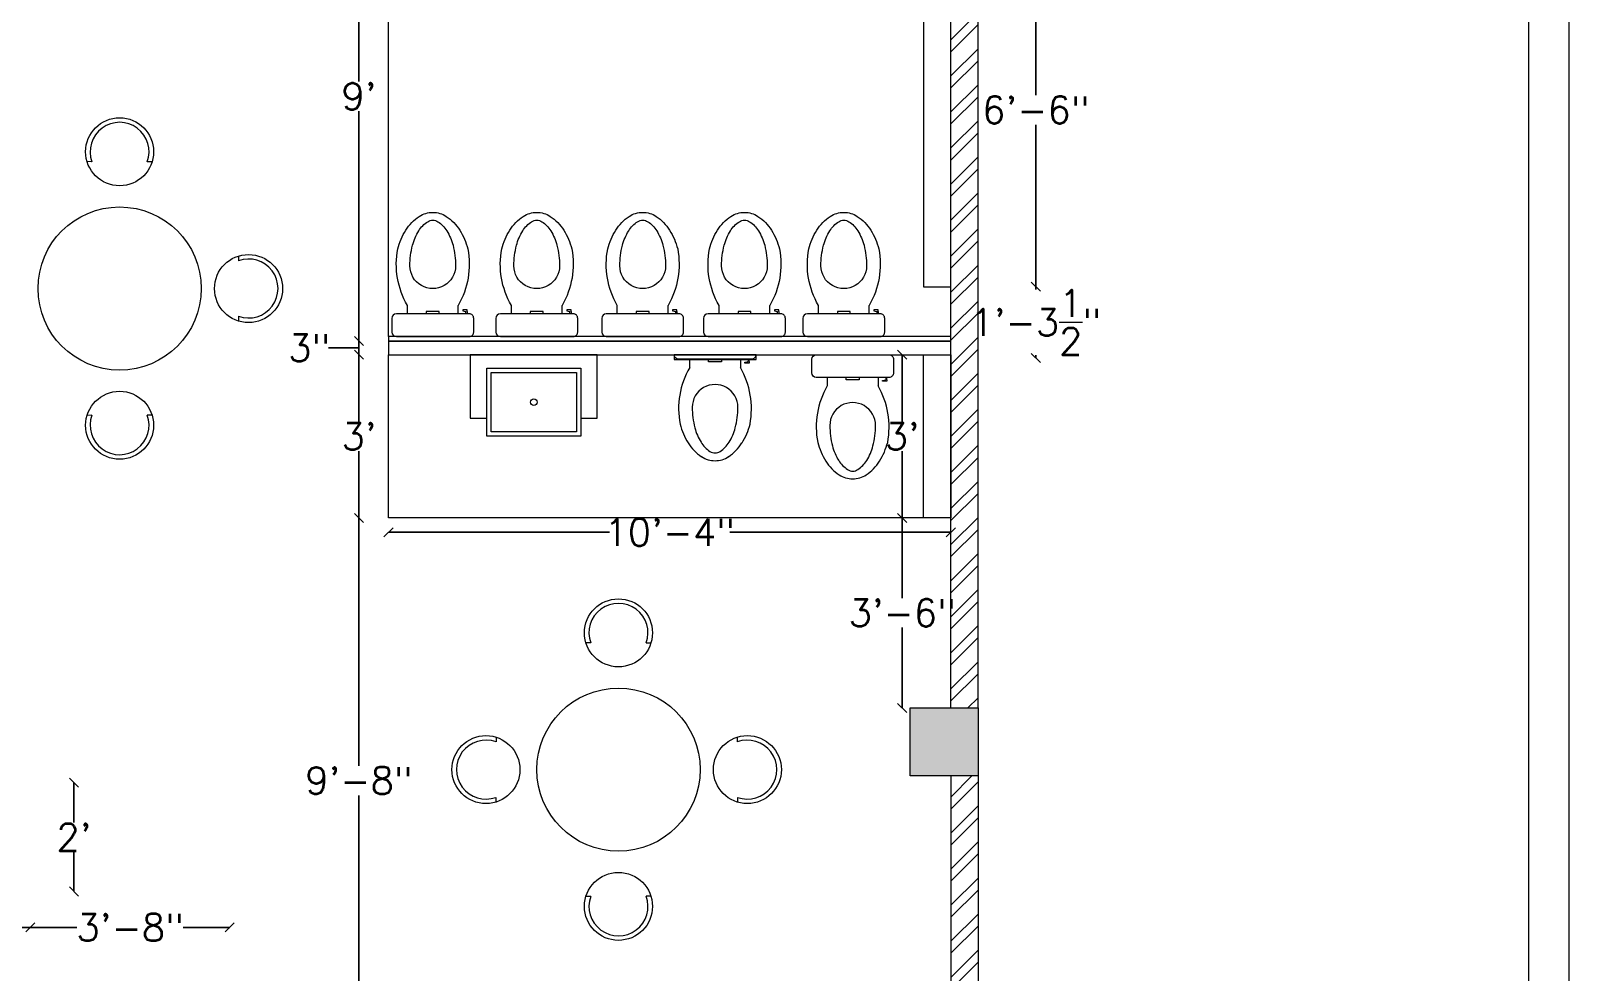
# Model space of a CAD drawing. Header units: inches. Extents: x 111501 to 134888, y 46021 to 52102.
# Drawn here: x 115113.6 to 115452.9, y 49091.1 to 49298.8 of the extents above; entities that cross this region are included whole.
import ezdxf

# ---------------------------------------------------------------- set-up
doc = ezdxf.new("R2010")
doc.units = ezdxf.units.IN
doc.header["$MEASUREMENT"] = 0
for name, color, linetype, lineweight in [('column', 252, 'Continuous', 9), ('dimension', 250, 'Continuous', 0), ('FURNITURE', 14, 'Continuous', 18), ('SHEET', 7, 'Continuous', 30), ('wall', 7, 'Continuous', 9)]:
    doc.layers.add(name, color=color, linetype=linetype, lineweight=lineweight)
doc.styles.get("Standard").update_dxf_attribs({"font": 'txt.shx', "height": 6})
doc.dimstyles.new('Standard$0', dxfattribs={"dimtxt": 4, "dimasz": 2, "dimexe": 0.125, "dimexo": 0.125, "dimgap": 0.25, "dimtad": 0, "dimtih": 1, "dimtoh": 1, "dimdec": 1, "dimlfac": -1, "dimzin": 0, "dimdsep": 46, "dimlunit": 4, "dimtxsty": 'Standard', "dimblk": 'OBLIQUE', "dimblk1": 'DOTSMALL', "dimblk2": 'DOTSMALL', "dimcen": 0, "dimse1": 1, "dimse2": 1, "dimadec": 0, "dimazin": 0, "dimtfac": 1, "dimtdec": 1, "dimtofl": 0, "dimtmove": 0, "dimatfit": 3, "dimfxl": 1, "dimtolj": 1, "dimtzin": 0, "dimarcsym": 0})

# ---------------------------------------------------------------- blocks, each defined once
blk = doc.blocks.new('EWC')
at = {"layer": 'FURNITURE'}
for p, q in [((120.3363, 285.8533), (120.3363, 285.9286)), ((120.3614, 285.9536), (120.7626, 285.9536)), ((120.7877, 285.9286), (120.7877, 285.8533)), ((120.7626, 285.8283), (120.3614, 285.8283)), ((120.4221, 285.8283), (120.4221, 285.7819)), ((120.7019, 285.8283), (120.7019, 285.7819))]:
    blk.add_line(p, q, dxfattribs=at)
at = {"layer": 'FURNITURE', "linetype": 'ByBlock'}
blk.add_line((120.3673, 285.9536), (120.7568, 285.9536), dxfattribs=at)
at = {"layer": 'FURNITURE', "linetype": 'Continuous'}
for p, q in [((120.5265, 285.8149), (120.5265, 285.8283)), ((120.5975, 285.8283), (120.5975, 285.8149)), ((120.5975, 285.8149), (120.5265, 285.8149))]:
    blk.add_line(p, q, dxfattribs=at)
for points in [[(120.7509, 285.815), (120.7509, 285.8283), (120.7451, 285.8283), (120.7451, 285.815)], [(120.7509, 285.815), (120.7509, 285.8067), (120.727, 285.8067), (120.727, 285.8122)], [(120.7429, 285.815), (120.7451, 285.815)]]:
    blk.add_lwpolyline(points, dxfattribs=at)
blk.add_arc((120.7262, 285.8625), 0.0503, 270.88806, 289.3392, dxfattribs=at)
at = {"layer": 'FURNITURE', "extrusion": (0, 0, -1)}
for centre, major_axis, start_param, end_param in [((120.3614, 285.9286), (-0.0177, -0.0177), 0.785398, 2.356194), ((120.7626, 285.9286), (-0.0177, -0.0177), 2.356194, 3.926991), ((120.3614, 285.8533), (-0.0177, 0.0177), 3.926991, 5.497787), ((120.7626, 285.8533), (-0.0177, 0.0177), 2.356194, 3.926991)]:
    blk.add_ellipse(centre, major_axis=major_axis, ratio=1, start_param=start_param, end_param=end_param, dxfattribs=at)
at = {"layer": 'FURNITURE'}
for centre, major_axis, start_param, end_param in [((120.8115, 285.5555), (-0.3185, -0.3185), -1.31209, -0.594747), ((120.3067, 285.5545), (-0.3225, 0.3225), 3.740911, 4.44905), ((120.562, 285.5634), (-0.0891, -0.0891), 2.356179, 5.497772), ((120.8876, 285.5634), (-0.3193, -0.3193), -0.785413, -0.532092), ((120.2364, 285.5634), (-0.3193, 0.3193), 3.673654, 3.926975), ((120.727, 285.5628), (-0.2614, 0.2614), 1.038704, 1.343982), ((120.727, 285.5218), (-0.202, 0.202), 1.038704, 1.343982), ((120.397, 285.5218), (-0.202, 0.202), 3.368376, 3.673654), ((120.397, 285.5628), (-0.2614, -0.2614), 1.79758, 2.102858), ((120.6257, 285.4994), (-0.1769, -0.1769), -0.226814, 0.200102), ((120.6257, 285.4585), (-0.1175, 0.1175), 1.343983, 1.770898), ((120.562, 285.3624), (-0.036, 0.036), 1.7709, 2.356179), ((120.562, 285.3624), (-0.036, 0.036), 2.35618, 2.941459), ((120.4983, 285.4585), (-0.1175, -0.1175), 1.370664, 1.797579), ((120.4983, 285.4994), (-0.1769, -0.1769), 1.370664, 1.797579), ((120.562, 285.4034), (-0.0954, 0.0954), 1.770899, 2.356178), ((120.562, 285.4034), (-0.0954, -0.0954), 0.785384, 1.370663)]:
    blk.add_ellipse(centre, major_axis=major_axis, ratio=1, start_param=start_param, end_param=end_param, dxfattribs=at)
blk = doc.blocks.new('A$C2699740B')
at = {"layer": 'FURNITURE'}
for p, q in [((1, 17.05), (1, 1)), ((1, 14.62), (2.86, 14.62)), ((1, 3.43), (2.86, 3.43))]:
    blk.add_line(p, q, dxfattribs=at)
at = {"layer": 'FURNITURE', "linetype": 'Continuous'}
for p, q in [((1, 10.45), (1.54, 10.45)), ((1.54, 10.45), (1.54, 7.61)), ((1.54, 7.61), (1, 7.61))]:
    blk.add_line(p, q, dxfattribs=at)
at = {"layer": 'FURNITURE'}
blk.add_lwpolyline([(0, 0), (1.02, 0), (1.02, 18.06), (0, 18.06)], close=True, dxfattribs=at)
at = {"layer": 'FURNITURE', "linetype": 'Continuous'}
for points in [[(1.53, 16.58), (1, 16.58), (1, 16.35), (1.53, 16.35)], [(1.53, 16.58), (1.87, 16.58), (1.87, 15.63), (1.65, 15.63)], [(1.53, 16.26), (1.53, 16.35)]]:
    blk.add_lwpolyline(points, dxfattribs=at)
blk.add_arc((-0.37, 15.59), 2.01, 0.8881, 19.3392, dxfattribs=at)
at = {"layer": 'FURNITURE', "extrusion": (0, 0, -1)}
for centre, start_param, end_param in [((0, 17.05), 2.356194, 3.926991), ((0, 1), 3.926991, 5.497787)]:
    blk.add_ellipse(centre, major_axis=(-0.709, -0.709), ratio=1, start_param=start_param, end_param=end_param, dxfattribs=at)
at = {"layer": 'FURNITURE'}
for centre, major_axis, start_param, end_param in [((11.95, -1.19), (-12.9, -12.9), 3.740911, 4.44905), ((11.6, 9.03), (3.56, -3.56), 2.356179, 5.497772), ((11.6, -4), (-12.77, -12.77), 3.673654, 3.926975), ((11.62, 2.43), (10.46, -10.46), 1.79758, 2.102858), ((14.16, 6.48), (7.07, -7.07), 1.370664, 1.797579), ((13.26, 2.43), (-8.08, -8.08), 3.368376, 3.673654), ((15.79, 6.48), (4.7, -4.7), 1.370664, 1.797579), ((18, 9.03), (3.81, -3.81), 0.785384, 1.370663), ((15.79, 11.57), (-4.7, -4.7), 1.343983, 1.770898), ((19.64, 9.03), (-1.44, -1.44), 2.35618, 2.941459), ((19.64, 9.03), (-1.44, -1.44), 1.7709, 2.356179), ((18, 9.03), (-3.81, -3.81), 1.770899, 2.356178), ((11.91, 19.01), (12.74, -12.74), -1.31209, -0.594747), ((11.6, 22.05), (12.77, -12.77), -0.785413, -0.532092), ((13.26, 15.63), (-8.08, -8.08), 1.038704, 1.343982), ((14.16, 11.57), (7.07, -7.07), -0.226814, 0.200102), ((11.62, 15.63), (-10.46, -10.46), 1.038704, 1.343982)]:
    blk.add_ellipse(centre, major_axis=major_axis, ratio=1, start_param=start_param, end_param=end_param, dxfattribs=at)
blk = doc.blocks.new('fgfdg')
at = {"layer": 'FURNITURE'}
for points in [[(9958.2, 25320.5), (9961.82, 25320.5), (9961.82, 25334.5), (9933.82, 25334.5), (9933.82, 25320.5), (9937.44, 25320.5)], [(9937.44, 25316.5), (9937.44, 25331.56), (9958.2, 25331.56), (9958.2, 25316.5), (9937.44, 25316.5), (9937.44, 25316.5)]]:
    blk.add_lwpolyline(points, dxfattribs=at)
blk.add_lwpolyline([(9938.44, 25317.5), (9938.44, 25330.56), (9957.2, 25330.56), (9957.2, 25317.5), (9938.44, 25317.5)], close=True, dxfattribs=at)
blk.add_circle((9947.82, 25324.03), 0.75, dxfattribs=at)
blk = doc.blocks.new('_Oblique')
at = {"color": 0, "linetype": 'ByBlock', "lineweight": -2}
blk.add_line((-0.5, -0.5), (0.5, 0.5), dxfattribs=at)
blk = doc.blocks.new('*D963')
at = {"layer": 'Defpoints', "color": 0, "lineweight": 5, "transparency": 16777216}
for p in [(115194.05, 49338.34), (115186, 49230.34), (115192.83, 49230.34)]:
    blk.add_point(p, dxfattribs=at)
at = {"layer": 'dimension', "color": 0, "lineweight": -2, "transparency": 16777216}
for p, q in [((115186, 49338.34), (115186, 49287.59)), ((115186, 49230.34), (115186, 49281.09))]:
    blk.add_line(p, q, dxfattribs=at)
at = {"layer": 'dimension', "color": 0, "lineweight": -2, "transparency": 16777216, "xscale": 2, "yscale": 2, "zscale": 2}
for p, rotation in [((115186, 49338.34), 90), ((115186, 49230.34), 270)]:
    blk.add_blockref('_Oblique', p, dxfattribs=dict(at, rotation=rotation))
at = {"layer": 'dimension', "color": 0, "lineweight": 5, "transparency": 16777216, "insert": (115186, 49284.34), "char_height": 6, "attachment_point": 5}
blk.add_mtext("\\A1;9'", dxfattribs=at)
blk = doc.blocks.new('_DOTSMALL')
at = {"color": 0, "linetype": 'ByBlock', "lineweight": -2, "const_width": 0.5}
blk.add_lwpolyline([(-0.0625, 0, 1), (0.0625, 0, 1)], format="xyb", close=True, dxfattribs=at)
blk = doc.blocks.new('*D964')
at = {"layer": 'Defpoints', "color": 0, "lineweight": 5, "transparency": 16777216}
for p in [(115192.83, 49230.34), (115186, 49227.34), (115193.25, 49227.34)]:
    blk.add_point(p, dxfattribs=at)
at = {"layer": 'dimension', "color": 0, "lineweight": -2, "transparency": 16777216}
for p, q in [((115186, 49230.34), (115186, 49227.34)), ((115179.75, 49228.84), (115179.25, 49228.84)), ((115186, 49228.84), (115179.75, 49228.84))]:
    blk.add_line(p, q, dxfattribs=at)
at = {"layer": 'dimension', "color": 0, "lineweight": -2, "transparency": 16777216, "xscale": 2, "yscale": 2, "zscale": 2}
for p, rotation in [((115186, 49230.34), 90), ((115186, 49227.34), 270)]:
    blk.add_blockref('_Oblique', p, dxfattribs=dict(at, rotation=rotation))
at = {"layer": 'dimension', "color": 0, "lineweight": 5, "transparency": 16777216, "insert": (115175, 49228.84), "char_height": 6, "attachment_point": 5}
blk.add_mtext('\\A1;3"', dxfattribs=at)
blk = doc.blocks.new('*D965')
at = {"layer": 'Defpoints', "color": 0, "lineweight": 5, "transparency": 16777216}
for p in [(115193.25, 49227.34), (115186, 49191.34), (115192.52, 49191.34)]:
    blk.add_point(p, dxfattribs=at)
at = {"layer": 'dimension', "color": 0, "lineweight": -2, "transparency": 16777216}
for p, q in [((115186, 49227.34), (115186, 49212.59)), ((115186, 49191.34), (115186, 49206.09))]:
    blk.add_line(p, q, dxfattribs=at)
at = {"layer": 'dimension', "color": 0, "lineweight": -2, "transparency": 16777216, "xscale": 2, "yscale": 2, "zscale": 2}
for p, rotation in [((115186, 49227.34), 90), ((115186, 49191.34), 270)]:
    blk.add_blockref('_Oblique', p, dxfattribs=dict(at, rotation=rotation))
at = {"layer": 'dimension', "color": 0, "lineweight": 5, "transparency": 16777216, "insert": (115186, 49209.34), "char_height": 6, "attachment_point": 5}
blk.add_mtext("\\A1;3'", dxfattribs=at)
blk = doc.blocks.new('*D967')
at = {"layer": 'Defpoints', "color": 0, "lineweight": 5, "transparency": 16777216}
for p in [(115316.52, 49227.34), (115305.79, 49191.34), (115316.52, 49191.34)]:
    blk.add_point(p, dxfattribs=at)
at = {"layer": 'dimension', "color": 0, "lineweight": -2, "transparency": 16777216}
for p, q in [((115305.79, 49227.34), (115305.79, 49212.59)), ((115305.79, 49191.34), (115305.79, 49206.09))]:
    blk.add_line(p, q, dxfattribs=at)
at = {"layer": 'dimension', "color": 0, "lineweight": -2, "transparency": 16777216, "xscale": 2, "yscale": 2, "zscale": 2}
for p, rotation in [((115305.79, 49227.34), 90), ((115305.79, 49191.34), 270)]:
    blk.add_blockref('_Oblique', p, dxfattribs=dict(at, rotation=rotation))
at = {"layer": 'dimension', "color": 0, "lineweight": 5, "transparency": 16777216, "insert": (115305.79, 49209.34), "char_height": 6, "attachment_point": 5}
blk.add_mtext("\\A1;3'", dxfattribs=at)
blk = doc.blocks.new('*D968')
at = {"layer": 'Defpoints', "color": 0, "lineweight": 5, "transparency": 16777216}
for p in [(115316.52, 49191.34), (115305.79, 49149.42), (115309.99, 49149.42)]:
    blk.add_point(p, dxfattribs=at)
at = {"layer": 'dimension', "color": 0, "lineweight": -2, "transparency": 16777216}
for p, q in [((115305.79, 49191.34), (115305.79, 49173.63)), ((115305.79, 49149.42), (115305.79, 49167.13))]:
    blk.add_line(p, q, dxfattribs=at)
at = {"layer": 'dimension', "color": 0, "lineweight": -2, "transparency": 16777216, "xscale": 2, "yscale": 2, "zscale": 2}
for p, rotation in [((115305.79, 49191.34), 90), ((115305.79, 49149.42), 270)]:
    blk.add_blockref('_Oblique', p, dxfattribs=dict(at, rotation=rotation))
at = {"layer": 'dimension', "color": 0, "lineweight": 5, "transparency": 16777216, "insert": (115305.79, 49170.38), "char_height": 6, "attachment_point": 5}
blk.add_mtext('\\A1;3\'-6"', dxfattribs=at)
blk = doc.blocks.new('*D969')
at = {"layer": 'Defpoints', "color": 0, "transparency": 16777216}
for p in [(115192.52, 49191.34), (115316.52, 49191.34), (115316.52, 49188.17)]:
    blk.add_point(p, dxfattribs=at)
at = {"layer": 'dimension', "color": 0, "lineweight": -2, "transparency": 16777216}
for p, q in [((115192.52, 49188.17), (115241.27, 49188.17)), ((115316.52, 49188.17), (115267.77, 49188.17))]:
    blk.add_line(p, q, dxfattribs=at)
at = {"layer": 'dimension', "color": 0, "lineweight": -2, "transparency": 16777216, "xscale": 2, "yscale": 2, "zscale": 2, "rotation": 180}
blk.add_blockref('_Oblique', (115192.52, 49188.17), dxfattribs=at)
at = {"layer": 'dimension', "color": 0, "lineweight": -2, "transparency": 16777216, "xscale": 2, "yscale": 2, "zscale": 2}
blk.add_blockref('_Oblique', (115316.52, 49188.17), dxfattribs=at)
at = {"layer": 'dimension', "color": 0, "lineweight": 5, "transparency": 16777216, "insert": (115254.52, 49188.17), "char_height": 6, "attachment_point": 5}
blk.add_mtext('\\A1;10\'-4"', dxfattribs=at)
blk = doc.blocks.new('*D984')
at = {"layer": 'Defpoints', "color": 0, "transparency": 16777216}
for p in [(115315.41, 49320.34), (115312.79, 49242.34), (115335.26, 49242.34)]:
    blk.add_point(p, dxfattribs=at)
at = {"layer": 'dimension', "color": 0, "lineweight": -2, "transparency": 16777216}
for p, q in [((115335.26, 49320.34), (115335.26, 49284.59)), ((115335.26, 49242.34), (115335.26, 49278.09))]:
    blk.add_line(p, q, dxfattribs=at)
at = {"layer": 'dimension', "color": 0, "lineweight": -2, "transparency": 16777216, "xscale": 2, "yscale": 2, "zscale": 2}
for p, rotation in [((115335.26, 49320.34), 90), ((115335.26, 49242.34), 270)]:
    blk.add_blockref('_Oblique', p, dxfattribs=dict(at, rotation=rotation))
at = {"layer": 'dimension', "color": 0, "lineweight": 5, "transparency": 16777216, "insert": (115335.26, 49281.34), "char_height": 6, "attachment_point": 5}
blk.add_mtext('\\A1;6\'-6"', dxfattribs=at)
blk = doc.blocks.new('*D986')
at = {"layer": 'Defpoints', "color": 0, "transparency": 16777216}
for p in [(115312.79, 49242.34), (115335.26, 49242.34), (115314.9, 49226.64)]:
    blk.add_point(p, dxfattribs=at)
at = {"layer": 'dimension', "color": 0, "lineweight": -2, "transparency": 16777216}
for p, q in [((115335.26, 49242.34), (115335.26, 49241.74)), ((115335.26, 49226.64), (115335.26, 49227.24))]:
    blk.add_line(p, q, dxfattribs=at)
at = {"layer": 'dimension', "color": 0, "lineweight": -2, "transparency": 16777216, "xscale": 2, "yscale": 2, "zscale": 2}
for p, rotation in [((115335.26, 49242.34), 90), ((115335.26, 49226.64), 270)]:
    blk.add_blockref('_Oblique', p, dxfattribs=dict(at, rotation=rotation))
at = {"layer": 'dimension', "color": 0, "lineweight": 5, "transparency": 16777216, "insert": (115335.26, 49234.49), "char_height": 6, "attachment_point": 5}
blk.add_mtext('\\A1;1\'-3{\\H1.000000x;\\S1/2;}"', dxfattribs=at)
blk = doc.blocks.new('*D998')
at = {"layer": 'Defpoints', "color": 0, "transparency": 16777216}
for p in [(115113.52, 49132.92), (115113.52, 49108.92), (115123.14, 49108.92)]:
    blk.add_point(p, dxfattribs=at)
at = {"layer": 'dimension', "color": 0, "lineweight": -2, "transparency": 16777216}
for p, q in [((115123.14, 49132.92), (115123.14, 49124.17)), ((115123.14, 49108.92), (115123.14, 49117.67))]:
    blk.add_line(p, q, dxfattribs=at)
at = {"layer": 'dimension', "color": 0, "lineweight": -2, "transparency": 16777216, "xscale": 2, "yscale": 2, "zscale": 2}
for p, rotation in [((115123.14, 49132.92), 90), ((115123.14, 49108.92), 270)]:
    blk.add_blockref('_Oblique', p, dxfattribs=dict(at, rotation=rotation))
at = {"layer": 'dimension', "color": 0, "lineweight": 5, "transparency": 16777216, "insert": (115123.14, 49120.92), "char_height": 6, "attachment_point": 5}
blk.add_mtext("\\A1;2'", dxfattribs=at)
blk = doc.blocks.new('*D999')
at = {"layer": 'Defpoints', "color": 0, "transparency": 16777216}
for p in [(114966.52, 49108.92), (115113.52, 49108.92), (115113.52, 49101)]:
    blk.add_point(p, dxfattribs=at)
at = {"layer": 'dimension', "color": 0, "lineweight": -2, "transparency": 16777216}
for p, q in [((114966.52, 49101), (115026.27, 49101)), ((115113.52, 49101), (115053.77, 49101))]:
    blk.add_line(p, q, dxfattribs=at)
at = {"layer": 'dimension', "color": 0, "lineweight": -2, "transparency": 16777216, "xscale": 2, "yscale": 2, "zscale": 2, "rotation": 180}
blk.add_blockref('_Oblique', (114966.52, 49101), dxfattribs=at)
at = {"layer": 'dimension', "color": 0, "lineweight": -2, "transparency": 16777216, "xscale": 2, "yscale": 2, "zscale": 2}
blk.add_blockref('_Oblique', (115113.52, 49101), dxfattribs=at)
at = {"layer": 'dimension', "color": 0, "lineweight": 5, "transparency": 16777216, "insert": (115040.02, 49101), "char_height": 6, "attachment_point": 5}
blk.add_mtext('\\A1;12\'-3"', dxfattribs=at)
blk = doc.blocks.new('*D1041')
at = {"layer": 'Defpoints', "color": 0, "lineweight": 5, "transparency": 16777216}
for p in [(115192.52, 49191.34), (115181.93, 49075.42), (115186, 49075.42)]:
    blk.add_point(p, dxfattribs=at)
at = {"layer": 'dimension', "color": 0, "lineweight": -2, "transparency": 16777216}
for p, q in [((115186, 49191.34), (115186, 49136.63)), ((115186, 49075.42), (115186, 49130.13))]:
    blk.add_line(p, q, dxfattribs=at)
at = {"layer": 'dimension', "color": 0, "lineweight": -2, "transparency": 16777216, "xscale": 2, "yscale": 2, "zscale": 2}
for p, rotation in [((115186, 49191.34), 90), ((115186, 49075.42), 270)]:
    blk.add_blockref('_Oblique', p, dxfattribs=dict(at, rotation=rotation))
at = {"layer": 'dimension', "color": 0, "lineweight": 5, "transparency": 16777216, "insert": (115186, 49133.38), "char_height": 6, "attachment_point": 5}
blk.add_mtext('\\A1;9\'-8"', dxfattribs=at)
blk = doc.blocks.new('*D1042')
at = {"layer": 'Defpoints', "color": 0, "lineweight": 5, "transparency": 16777216}
for p in [(115113.52, 49108.92), (115157.52, 49101), (115157.52, 49075.42)]:
    blk.add_point(p, dxfattribs=at)
at = {"layer": 'dimension', "color": 0, "lineweight": -2, "transparency": 16777216}
for p, q in [((115113.52, 49101), (115123.77, 49101)), ((115157.52, 49101), (115147.27, 49101))]:
    blk.add_line(p, q, dxfattribs=at)
at = {"layer": 'dimension', "color": 0, "lineweight": -2, "transparency": 16777216, "xscale": 2, "yscale": 2, "zscale": 2, "rotation": 180}
blk.add_blockref('_Oblique', (115113.52, 49101), dxfattribs=at)
at = {"layer": 'dimension', "color": 0, "lineweight": -2, "transparency": 16777216, "xscale": 2, "yscale": 2, "zscale": 2}
blk.add_blockref('_Oblique', (115157.52, 49101), dxfattribs=at)
at = {"layer": 'dimension', "color": 0, "lineweight": 5, "transparency": 16777216, "insert": (115135.52, 49101), "char_height": 6, "attachment_point": 5}
blk.add_mtext('\\A1;3\'-8"', dxfattribs=at)

msp = doc.modelspace()

# ---------------------------------------------------------------- hatches: boundary and pattern name
at = {"layer": 'column'}
h = msp.add_hatch(color=256, dxfattribs=at)
h.paths.add_polyline_path([(115307.52, 49145.47), (115307.52, 49134.47), (115318.52, 49134.47), (115318.52, 49145.47)])
h.paths.add_polyline_path([(115318.52, 49145.47), (115318.52, 49149.47), (115307.52, 49149.47), (115307.52, 49145.47)])
h.paths.add_polyline_path([(115318.52, 49134.47), (115322.52, 49134.47), (115322.52, 49145.47), (115318.52, 49145.47)])
h.paths.add_polyline_path([(115322.52, 49149.47), (115318.52, 49149.47), (115318.52, 49145.47), (115322.52, 49145.47)])
at = {"layer": 'wall', "lineweight": 5}
h = msp.add_hatch(dxfattribs=at)
h.set_pattern_fill('ANSI32', color=256, scale=15, style=0)
h.set_pattern_definition([(45, (15993.2226, 1823.8855), (-3.97747564, 3.97747564), []), (45, (15995.874, 1823.8855), (-3.97747564, 3.97747564), [])])
h.paths.add_polyline_path([(115316.52, 49353.34), (115322.52, 49353.34), (115322.52, 49542.27), (115316.52, 49542.27)])
h.paths.add_polyline_path([(115316.52, 49149.42), (115322.52, 49149.42), (115322.52, 49338.34), (115316.52, 49338.34)])
h.paths.add_polyline_path([(115316.52, 49557.27), (115322.52, 49557.27), (115322.52, 49742.2), (115316.52, 49742.2)])
h.paths.add_polyline_path([(115316.52, 49024.42), (115322.52, 49024.42), (115322.52, 49134.42), (115316.52, 49134.42)])

# ---------------------------------------------------------------- linework, layer by layer
at = {"layer": 'column'}
msp.add_lwpolyline([(115307.52, 49149.42), (115322.52, 49149.42), (115322.52, 49134.42), (115307.52, 49134.42)], close=True, dxfattribs=at)
at = {"layer": 'FURNITURE', "lineweight": 5}
msp.add_line((115192.52, 49231.34), (115192.52, 49341.34), dxfattribs=at)
at = {"layer": 'FURNITURE', "lineweight": 0}
for p, q in [((115127.11, 49269.92), (115126.06, 49269.93)), ((115140.39, 49269.88), (115139.33, 49269.88)), ((115159.42, 49249.1), (115159.42, 49248.05)), ((115159.46, 49235.83), (115159.46, 49234.77)), ((115127.11, 49213.97), (115126.06, 49213.96)), ((115140.39, 49214.01), (115139.33, 49214.01)), ((115237.11, 49163.79), (115236.06, 49163.79)), ((115250.39, 49163.74), (115249.33, 49163.74)), ((115216.23, 49142.97), (115216.23, 49141.91)), ((115269.42, 49142.97), (115269.42, 49141.91)), ((115216.19, 49129.69), (115216.18, 49128.63)), ((115269.46, 49129.69), (115269.46, 49128.63)), ((115250.39, 49107.87), (115249.33, 49107.87)), ((115237.11, 49107.83), (115236.06, 49107.82))]:
    msp.add_line(p, q, dxfattribs=at)
at = {"layer": 'FURNITURE', "lineweight": 5}
for points in [[(115310.52, 49242.34), (115316.52, 49242.34), (115316.52, 49320.34), (115310.52, 49320.34)], [(115192.52, 49230.34), (115316.52, 49230.34), (115316.52, 49231.34), (115192.52, 49231.34)], [(115192.52, 49227.34), (115316.52, 49227.34), (115316.52, 49230.34), (115192.52, 49230.34)], [(115192.52, 49227.34), (115316.52, 49227.34), (115316.52, 49191.34), (115192.52, 49191.34)], [(115310.52, 49227.34), (115316.52, 49227.34), (115316.52, 49191.34), (115310.52, 49191.34)]]:
    msp.add_lwpolyline(points, close=True, dxfattribs=at)
at = {"layer": 'FURNITURE', "lineweight": 0}
for centre, radius in [((115133.23, 49272.11), 7.5), ((115133.23, 49241.94), 18), ((115161.65, 49241.94), 7.5), ((115133.23, 49211.78), 7.5), ((115243.23, 49165.98), 7.5), ((115243.23, 49135.81), 18), ((115214, 49135.81), 7.5), ((115271.65, 49135.81), 7.5), ((115243.23, 49105.64), 7.5)]:
    msp.add_circle(centre, radius, dxfattribs=at)
for centre, start, end in [((115133.23, 49272.11), 339.9196, 199.696), ((115161.65, 49241.94), 250.304, 110.0804), ((115133.23, 49211.78), 160.304, 20.0804), ((115243.23, 49165.98), 339.9196, 199.696), ((115214, 49135.81), 69.9196, 289.696), ((115271.65, 49135.81), 250.304, 110.0804), ((115243.23, 49105.64), 160.304, 20.0804)]:
    msp.add_arc(centre, 6.5, start, end, dxfattribs=at)
at = {"layer": 'SHEET', "color": 0, "lineweight": 5, "ltscale": 25}
for points in [[(114768.6, 48151.32), (115452.89, 48151.32), (115452.89, 49887.86), (114768.6, 49887.86)], [(114777.52, 48160.24), (115443.97, 48160.24), (115443.97, 49878.94), (114777.52, 49878.94)]]:
    msp.add_lwpolyline(points, close=True, dxfattribs=at)
at = {"layer": 'wall'}
for p, q in [((115316.52, 49149.42), (115316.52, 49338.34)), ((115322.52, 49149.42), (115322.52, 49338.34)), ((115316.52, 49134.42), (115316.52, 49024.42)), ((115322.52, 49134.42), (115322.52, 49024.42))]:
    msp.add_line(p, q, dxfattribs=at)

# ---------------------------------------------------------------- block references
at = {"layer": 'FURNITURE', "lineweight": 0, "xscale": -40.00000000000001, "yscale": 39.99999999999997, "zscale": 40, "rotation": 179.999999999995}
for p in [(110379.8, 60669.49), (110402.73, 60669.49), (110426.09, 60669.49), (110448.53, 60669.49), (110470.44, 60669.49)]:
    msp.add_blockref('EWC', p, dxfattribs=at)
at = {"layer": 'FURNITURE', "linetype": 'ByBlock', "lineweight": 0}
msp.add_blockref('fgfdg', (105276.74, 23892.84), dxfattribs=at)
at = {"layer": 'FURNITURE', "lineweight": 0, "rotation": 270}
msp.add_blockref('A$C2699740B', (115255.5, 49227.34), dxfattribs=at)
at = {"layer": 'FURNITURE', "lineweight": 0, "xscale": 40.00000000000001, "yscale": 40.00000000000001, "zscale": 40.00000000000001}
msp.add_blockref('EWC', (110472.4, 37789.2), dxfattribs=at)

# ---------------------------------------------------------------- dimensions: what is measured, and where the dimension line sits
at = {"layer": 'dimension', "lineweight": 5}
for base, p1, p2, picture, middle in [((115186, 49230.34), (115194.05, 49338.34), (115192.83, 49230.34), '*D963', (115186, 49284.34)), ((115186, 49227.34), (115192.83, 49230.34), (115193.25, 49227.34), '*D964', (115179, 49228.84)), ((115186, 49191.34), (115193.25, 49227.34), (115192.52, 49191.34), '*D965', (115186, 49209.34)), ((115305.79, 49191.34), (115316.52, 49227.34), (115316.52, 49191.34), '*D967', (115305.79, 49209.34)), ((115186, 49075.42), (115192.52, 49191.34), (115181.93, 49075.42), '*D1041', (115186, 49133.38)), ((115305.79, 49149.42), (115316.52, 49191.34), (115309.99, 49149.42), '*D968', (115305.79, 49170.38))]:
    dim = msp.add_linear_dim(base=base, p1=p1, p2=p2, angle=90, dimstyle='Standard$0', override={"dimtmove": 1}, dxfattribs=at)
    dim.commit()
    dim.dimension.update_dxf_attribs({"geometry": picture, "text_midpoint": middle})
for base, p1, p2, picture, middle in [((115335.26, 49242.34), (115315.41, 49320.34), (115312.79, 49242.34), '*D984', (115335.26, 49281.34)), ((115335.26, 49242.34), (115314.9, 49226.64), (115312.79, 49242.34), '*D986', (115335.26, 49234.49)), ((115123.14, 49108.92), (115113.52, 49132.92), (115113.52, 49108.92), '*D998', (115123.14, 49120.92))]:
    dim = msp.add_linear_dim(base=base, p1=p1, p2=p2, angle=90, dimstyle='Standard$0', dxfattribs=at)
    dim.commit()
    dim.dimension.update_dxf_attribs({"geometry": picture, "text_midpoint": middle})
for base, p1, p2, picture, middle in [((115316.52, 49188.17), (115192.52, 49191.34), (115316.52, 49191.34), '*D969', (115254.52, 49188.17)), ((115113.52, 49101), (114966.52, 49108.92), (115113.52, 49108.92), '*D999', (115040.02, 49101))]:
    dim = msp.add_linear_dim(base=base, p1=p1, p2=p2, dimstyle='Standard$0', dxfattribs=at)
    dim.commit()
    dim.dimension.update_dxf_attribs({"geometry": picture, "text_midpoint": middle})
dim = msp.add_linear_dim(base=(115157.52, 49101), p1=(115113.52, 49108.92), p2=(115157.52, 49075.42), dimstyle='Standard$0', override={"dimtmove": 1}, dxfattribs=at)
dim.commit()
dim.dimension.update_dxf_attribs({"geometry": '*D1042', "text_midpoint": (115135.52, 49101)})

doc.saveas('drawing.dxf')
